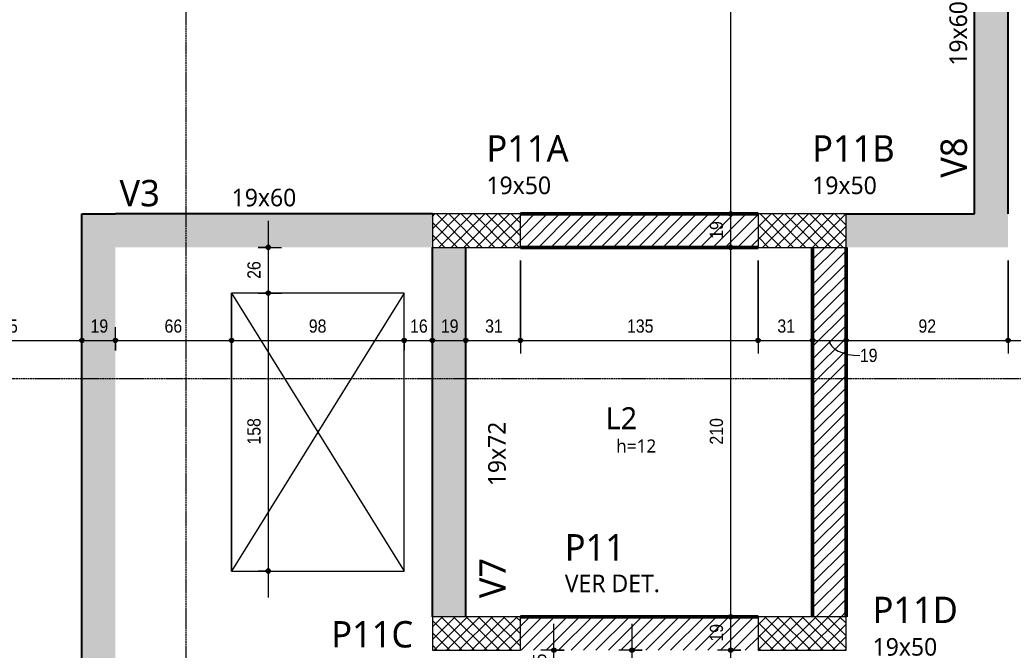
# Model space of a CAD drawing. Header units: centimetres. Extents: x -1095 to 23421, y -520 to 84300.
# Drawn here: x 4798 to 5362, y -234 to 124 of the extents above; entities that cross this region are included whole.
import ezdxf

# ---------------------------------------------------------------- set-up
doc = ezdxf.new("R2010")
doc.units = ezdxf.units.CM
doc.linetypes.add('Centro de 6 mm', pattern=[1.32, 0.6, -0.24, 0.24, -0.24])
for name, color, linetype, lineweight in [('A-ANNO-DIMS', 7, 'Continuous', 9), ('A-ANNO-DIMS-50', 7, 'Continuous', 9), ('A-DETL-GENF', 7, 'Continuous', 18), ('A-FLOR', 7, 'Continuous', 9), ('A-FLOR-IDEN', 7, 'Continuous', 9), ('G-ANNO-SYMB', 7, 'Continuous', 9), ('S-BEAM', 7, 'Continuous', 9), ('S-BEAM-IDEN', 7, 'Continuous', 9), ('S-COLS', 7, 'Continuous', 9), ('S-COLS-IDEN', 7, 'Continuous', 9)]:
    doc.layers.add(name, color=color, linetype=linetype, lineweight=lineweight)
doc.layers.add('A-DETL', color=7, linetype='Continuous', lineweight=18, true_color=0x00a600)
doc.styles.add('Fira Sans_1', font='', dxfattribs={"width": 0.9, "height": 7.5})
doc.styles.add('Gadugi', font='gadugi.ttf', dxfattribs={"height": 15})
doc.styles.add('Gadugi_1', font='gadugi.ttf', dxfattribs={"height": 10})
doc.styles.add('Gadugi_2', font='gadugi.ttf', dxfattribs={"height": 7.5})
doc.styles.add('Gadugi_3', font='gadugi.ttf', dxfattribs={"height": 12.5})
doc.styles.add('Gadugi_4', font='gadugi.ttf', dxfattribs={"height": 0.2})
doc.styles.get('Fira Sans_1').set_extended_font_data('Fira Sans')
doc.dimstyles.new('PED_R80_1_5mm_ACIMA_As_ESQ__R00', dxfattribs={"dimscale": 30.48, "dimtxt": 10.229846, "dimasz": 0.328084, "dimexe": 0.246063, "dimexo": 0.246063, "dimgap": 0.049213, "dimtad": 1, "dimdec": 1, "dimrnd": 0.5, "dimdsep": 46, "dimtxsty": 'Fira Sans_1', "dimblk1": 'DOTSMALL', "dimblk2": 'DOTSMALL', "dimsah": 1, "dimcen": 0.09, "dimdle": 0.492126, "dimazin": 0, "dimtfac": 1, "dimtdec": 4, "dimtix": 1, "dimtmove": 0, "dimatfit": 3, "dimfxl": 1, "dimtvp": 1, "dimtolj": 1, "dimtzin": 0, "dimarcsym": 2})
doc.dimstyles.new('PED_R80_1_5mm_ACIMA_As_ESQ__R00_1', dxfattribs={"dimscale": 30.48, "dimtxt": 10.229846, "dimasz": 0.328084, "dimexe": 0.246063, "dimexo": 0.246063, "dimgap": 0.049213, "dimtad": 1, "dimdec": 1, "dimrnd": 0.5, "dimdsep": 46, "dimtxsty": 'Fira Sans_1', "dimblk1": 'DOTSMALL', "dimblk2": 'DOTSMALL', "dimsah": 1, "dimcen": 0.09, "dimdle": 0.492126, "dimazin": 0, "dimtfac": 1, "dimtdec": 4, "dimtix": 1, "dimtmove": 1, "dimatfit": 3, "dimfxl": 1, "dimtvp": 1, "dimtolj": 1, "dimtzin": 0, "dimarcsym": 2})
doc.dimstyles.new('PED_R80_1_5mm_ACIMA_As_ESQ__R00_2', dxfattribs={"dimscale": 30.48, "dimtxt": 10.229846, "dimasz": 0.328084, "dimexe": 0.246063, "dimexo": 0.246063, "dimgap": 0.049213, "dimtad": 1, "dimdec": 1, "dimrnd": 0.5, "dimdsep": 46, "dimtxsty": 'Fira Sans_1', "dimblk1": 'DOTSMALL', "dimblk2": 'DOTSMALL', "dimsah": 1, "dimcen": 0.09, "dimdle": 0.492126, "dimazin": 0, "dimtfac": 1, "dimtdec": 4, "dimtix": 1, "dimtmove": 2, "dimatfit": 3, "dimfxl": 1, "dimtvp": 1, "dimtolj": 1, "dimtzin": 0, "dimarcsym": 2})
pattern_1 = [(45, (5543.248, 0), (-3.535534, 3.535534), []), (135, (5543.248, 0), (-3.535534, -3.535534), [])]

# ---------------------------------------------------------------- blocks, each defined once
blk = doc.blocks.new('PED_TAG_PILAR_R03 - PILAR VER DET_-2523782-PL500 - PRÉ-FORMA DA MESA')
at = {"layer": 'S-COLS-IDEN', "insert": (0.115, -0.625), "char_height": 0.2, "width": 1.37089, "attachment_point": 1, "style": 'Gadugi_4'}
blk.add_mtext('VER DET.', dxfattribs=at)
blk = doc.blocks.new('DIMBLOCK153-PL500 - PRÉ-FORMA DA MESA')
at = {"layer": 'A-ANNO-DIMS-50', "true_color": 0x000032}
h = blk.add_hatch(color=178, dxfattribs=at)
edge = h.paths.add_edge_path(flags=0)
edge.add_arc((4741.75, -58.13), 1.25, 0, 360)
h = blk.add_hatch(color=178, dxfattribs=at)
edge = h.paths.add_edge_path(flags=0)
edge.add_arc((4833.25, -58.13), 1.25, 0, 360)
at = {"layer": 'A-ANNO-DIMS-50', "color": 178, "true_color": 0x000032}
for p, q in [((4741.75, -63.86), (4741.75, -50.63)), ((4833.25, -63.86), (4833.25, -50.63)), ((4741.75, -58.13), (4833.25, -58.13)), ((4741.75, -58.13), (4741.75, -63.86)), ((4833.25, -58.13), (4833.25, -63.86))]:
    blk.add_line(p, q, dxfattribs=at)
for centre in [(4741.75, -58.13), (4833.25, -58.13)]:
    blk.add_circle(centre, 1.25, dxfattribs=at)
at = {"layer": 'A-ANNO-DIMS-50', "color": 0, "insert": (4779.24, -46.24), "char_height": 7.5, "width": 19.8302, "attachment_point": 1, "line_spacing_factor": 1.049215, "style": 'Fira Sans_1'}
blk.add_mtext('91.5', dxfattribs=at)
blk = doc.blocks.new('_DotSmall')
at = {"color": 0, "linetype": 'ByBlock', "const_width": 0.5}
blk.add_lwpolyline([(-0.0625, 0, 1), (0.0625, 0, 1)], format="xyb", close=True, dxfattribs=at)
blk = doc.blocks.new('DIMBLOCK154-PL500 - PRÉ-FORMA DA MESA')
at = {"layer": 'A-ANNO-DIMS-50', "true_color": 0x000032}
h = blk.add_hatch(color=178, dxfattribs=at)
edge = h.paths.add_edge_path(flags=0)
edge.add_arc((4833.25, -58.13), 1.25, 0, 360)
h = blk.add_hatch(color=178, dxfattribs=at)
edge = h.paths.add_edge_path(flags=0)
edge.add_arc((4852.25, -58.13), 1.25, 0, 360)
at = {"layer": 'A-ANNO-DIMS-50', "color": 178, "true_color": 0x000032}
for p, q in [((4833.25, -63.86), (4833.25, -50.63)), ((4852.25, -63.86), (4852.25, -50.63)), ((4833.25, -58.13), (4852.25, -58.13)), ((4833.25, -58.13), (4833.25, -63.86)), ((4852.25, -58.13), (4852.25, -63.86))]:
    blk.add_line(p, q, dxfattribs=at)
for centre in [(4833.25, -58.13), (4852.25, -58.13)]:
    blk.add_circle(centre, 1.25, dxfattribs=at)
at = {"layer": 'A-ANNO-DIMS-50', "color": 0, "insert": (4838.09, -46.24), "char_height": 7.5, "width": 11.1741, "attachment_point": 1, "line_spacing_factor": 1.049215, "style": 'Fira Sans_1'}
blk.add_mtext('19', dxfattribs=at)
blk = doc.blocks.new('DIMBLOCK155-PL500 - PRÉ-FORMA DA MESA')
at = {"layer": 'A-ANNO-DIMS-50', "true_color": 0x000032}
h = blk.add_hatch(color=178, dxfattribs=at)
edge = h.paths.add_edge_path(flags=0)
edge.add_arc((4852.25, -58.13), 1.25, 0, 360)
h = blk.add_hatch(color=178, dxfattribs=at)
edge = h.paths.add_edge_path(flags=0)
edge.add_arc((4918.25, -58.13), 1.25, 0, 360)
at = {"layer": 'A-ANNO-DIMS-50', "color": 178, "true_color": 0x000032}
for p, q in [((4852.25, -63.86), (4852.25, -50.63)), ((4918.25, -63.86), (4918.25, -50.63)), ((4852.25, -58.13), (4918.25, -58.13)), ((4852.25, -58.13), (4852.25, -63.86)), ((4918.25, -58.13), (4918.25, -63.86))]:
    blk.add_line(p, q, dxfattribs=at)
for centre in [(4852.25, -58.13), (4918.25, -58.13)]:
    blk.add_circle(centre, 1.25, dxfattribs=at)
at = {"layer": 'A-ANNO-DIMS-50', "color": 0, "insert": (4880.14, -46.24), "char_height": 7.5, "width": 12.2758, "attachment_point": 1, "line_spacing_factor": 1.049215, "style": 'Fira Sans_1'}
blk.add_mtext('66', dxfattribs=at)
blk = doc.blocks.new('DIMBLOCK156-PL500 - PRÉ-FORMA DA MESA')
at = {"layer": 'A-ANNO-DIMS-50', "true_color": 0x000032}
h = blk.add_hatch(color=178, dxfattribs=at)
edge = h.paths.add_edge_path(flags=0)
edge.add_arc((4918.25, -58.13), 1.25, 0, 360)
h = blk.add_hatch(color=178, dxfattribs=at)
edge = h.paths.add_edge_path(flags=0)
edge.add_arc((5016.25, -58.13), 1.25, 0, 360)
at = {"layer": 'A-ANNO-DIMS-50', "color": 178, "true_color": 0x000032}
for p, q in [((4918.25, -63.86), (4918.25, -50.63)), ((5016.25, -63.86), (5016.25, -50.63)), ((4918.25, -58.13), (5016.25, -58.13)), ((4918.25, -58.13), (4918.25, -63.86)), ((5016.25, -58.13), (5016.25, -63.86))]:
    blk.add_line(p, q, dxfattribs=at)
for centre in [(4918.25, -58.13), (5016.25, -58.13)]:
    blk.add_circle(centre, 1.25, dxfattribs=at)
at = {"layer": 'A-ANNO-DIMS-50', "color": 0, "insert": (4962.07, -46.24), "char_height": 7.5, "width": 12.4332, "attachment_point": 1, "line_spacing_factor": 1.049215, "style": 'Fira Sans_1'}
blk.add_mtext('98', dxfattribs=at)
blk = doc.blocks.new('DIMBLOCK157-PL500 - PRÉ-FORMA DA MESA')
at = {"layer": 'A-ANNO-DIMS-50', "true_color": 0x000032}
h = blk.add_hatch(color=178, dxfattribs=at)
edge = h.paths.add_edge_path(flags=0)
edge.add_arc((5016.25, -58.13), 1.25, 0, 360)
h = blk.add_hatch(color=178, dxfattribs=at)
edge = h.paths.add_edge_path(flags=0)
edge.add_arc((5032.25, -58.13), 1.25, 0, 360)
at = {"layer": 'A-ANNO-DIMS-50', "color": 178, "true_color": 0x000032}
for p, q in [((5016.25, -63.86), (5016.25, -50.63)), ((5032.25, -63.86), (5032.25, -50.63)), ((5016.25, -58.13), (5032.25, -58.13)), ((5016.25, -58.13), (5016.25, -63.86)), ((5032.25, -58.13), (5032.25, -63.86))]:
    blk.add_line(p, q, dxfattribs=at)
for centre in [(5016.25, -58.13), (5032.25, -58.13)]:
    blk.add_circle(centre, 1.25, dxfattribs=at)
at = {"layer": 'A-ANNO-DIMS-50', "color": 0, "insert": (5019.59, -46.24), "char_height": 7.5, "width": 11.1741, "attachment_point": 1, "line_spacing_factor": 1.049215, "style": 'Fira Sans_1'}
blk.add_mtext('16', dxfattribs=at)
blk = doc.blocks.new('DIMBLOCK158-PL500 - PRÉ-FORMA DA MESA')
at = {"layer": 'A-ANNO-DIMS-50', "true_color": 0x000032}
h = blk.add_hatch(color=178, dxfattribs=at)
edge = h.paths.add_edge_path(flags=0)
edge.add_arc((5032.25, -58.13), 1.25, 0, 360)
h = blk.add_hatch(color=178, dxfattribs=at)
edge = h.paths.add_edge_path(flags=0)
edge.add_arc((5051.25, -58.13), 1.25, 0, 360)
at = {"layer": 'A-ANNO-DIMS-50', "color": 178, "true_color": 0x000032}
for p, q in [((5032.25, -63.86), (5032.25, -50.63)), ((5051.25, -63.86), (5051.25, -50.63)), ((5032.25, -58.13), (5051.25, -58.13)), ((5032.25, -58.13), (5032.25, -63.86)), ((5051.25, -58.13), (5051.25, -63.86))]:
    blk.add_line(p, q, dxfattribs=at)
for centre in [(5032.25, -58.13), (5051.25, -58.13)]:
    blk.add_circle(centre, 1.25, dxfattribs=at)
at = {"layer": 'A-ANNO-DIMS-50', "color": 0, "insert": (5037.09, -46.24), "char_height": 7.5, "width": 11.1741, "attachment_point": 1, "line_spacing_factor": 1.049215, "style": 'Fira Sans_1'}
blk.add_mtext('19', dxfattribs=at)
blk = doc.blocks.new('DIMBLOCK159-PL500 - PRÉ-FORMA DA MESA')
at = {"layer": 'A-ANNO-DIMS-50', "true_color": 0x000032}
h = blk.add_hatch(color=178, dxfattribs=at)
edge = h.paths.add_edge_path(flags=0)
edge.add_arc((5051.25, -58.13), 1.25, 0, 360)
h = blk.add_hatch(color=178, dxfattribs=at)
edge = h.paths.add_edge_path(flags=0)
edge.add_arc((5082.25, -58.13), 1.25, 0, 360)
at = {"layer": 'A-ANNO-DIMS-50', "color": 178, "true_color": 0x000032}
for p, q in [((5082.25, -12.75), (5082.25, -65.63)), ((5082.25, -58.13), (5082.25, -12.75)), ((5051.25, -63.86), (5051.25, -50.63)), ((5051.25, -58.13), (5082.25, -58.13)), ((5051.25, -58.13), (5051.25, -63.86))]:
    blk.add_line(p, q, dxfattribs=at)
for centre in [(5051.25, -58.13), (5082.25, -58.13)]:
    blk.add_circle(centre, 1.25, dxfattribs=at)
at = {"layer": 'A-ANNO-DIMS-50', "color": 0, "insert": (5062.22, -46.24), "char_height": 7.5, "width": 10.8594, "attachment_point": 1, "line_spacing_factor": 1.049215, "style": 'Fira Sans_1'}
blk.add_mtext('31', dxfattribs=at)
blk = doc.blocks.new('DIMBLOCK160-PL500 - PRÉ-FORMA DA MESA')
at = {"layer": 'A-ANNO-DIMS-50', "true_color": 0x000032}
h = blk.add_hatch(color=178, dxfattribs=at)
edge = h.paths.add_edge_path(flags=0)
edge.add_arc((5082.25, -58.13), 1.25, 0, 360)
h = blk.add_hatch(color=178, dxfattribs=at)
edge = h.paths.add_edge_path(flags=0)
edge.add_arc((5217.25, -58.13), 1.25, 0, 360)
at = {"layer": 'A-ANNO-DIMS-50', "color": 178, "true_color": 0x000032}
for p, q in [((5082.25, -12.75), (5082.25, -65.63)), ((5082.25, -58.13), (5082.25, -12.75)), ((5217.25, -12.75), (5217.25, -65.63)), ((5217.25, -58.13), (5217.25, -12.75)), ((5082.25, -58.13), (5217.25, -58.13))]:
    blk.add_line(p, q, dxfattribs=at)
for centre in [(5082.25, -58.13), (5217.25, -58.13)]:
    blk.add_circle(centre, 1.25, dxfattribs=at)
at = {"layer": 'A-ANNO-DIMS-50', "color": 0, "insert": (5142.8, -46.24), "char_height": 7.5, "width": 16.6825, "attachment_point": 1, "line_spacing_factor": 1.049215, "style": 'Fira Sans_1'}
blk.add_mtext('135', dxfattribs=at)
blk = doc.blocks.new('DIMBLOCK161-PL500 - PRÉ-FORMA DA MESA')
at = {"layer": 'A-ANNO-DIMS-50', "true_color": 0x000032}
h = blk.add_hatch(color=178, dxfattribs=at)
edge = h.paths.add_edge_path(flags=0)
edge.add_arc((5217.25, -58.13), 1.25, 0, 360)
h = blk.add_hatch(color=178, dxfattribs=at)
edge = h.paths.add_edge_path(flags=0)
edge.add_arc((5248.25, -58.13), 1.25, 0, 360)
at = {"layer": 'A-ANNO-DIMS-50', "color": 178, "true_color": 0x000032}
for p, q in [((5217.25, -12.75), (5217.25, -65.63)), ((5217.25, -58.13), (5217.25, -12.75)), ((5248.25, -63.86), (5248.25, -50.63)), ((5217.25, -58.13), (5248.25, -58.13)), ((5248.25, -58.13), (5248.25, -63.86))]:
    blk.add_line(p, q, dxfattribs=at)
for centre in [(5217.25, -58.13), (5248.25, -58.13)]:
    blk.add_circle(centre, 1.25, dxfattribs=at)
at = {"layer": 'A-ANNO-DIMS-50', "color": 0, "insert": (5228.22, -46.24), "char_height": 7.5, "width": 10.8594, "attachment_point": 1, "line_spacing_factor": 1.049215, "style": 'Fira Sans_1'}
blk.add_mtext('31', dxfattribs=at)
blk = doc.blocks.new('DIMBLOCK162-PL500 - PRÉ-FORMA DA MESA')
at = {"layer": 'A-ANNO-DIMS-50', "true_color": 0x000032}
h = blk.add_hatch(color=178, dxfattribs=at)
edge = h.paths.add_edge_path(flags=0)
edge.add_arc((5248.25, -58.13), 1.25, 0, 360)
h = blk.add_hatch(color=178, dxfattribs=at)
edge = h.paths.add_edge_path(flags=0)
edge.add_arc((5267.25, -58.13), 1.25, 0, 360)
at = {"layer": 'A-ANNO-DIMS-50', "color": 178, "true_color": 0x000032}
for p, q in [((5248.25, -63.86), (5248.25, -50.63)), ((5267.25, -63.86), (5267.25, -50.63)), ((5248.25, -58.13), (5267.25, -58.13)), ((5248.25, -58.13), (5248.25, -63.86)), ((5267.25, -58.13), (5267.25, -63.86))]:
    blk.add_line(p, q, dxfattribs=at)
for centre in [(5248.25, -58.13), (5267.25, -58.13)]:
    blk.add_circle(centre, 1.25, dxfattribs=at)
blk.add_ellipse((5275.06, -58.13), major_axis=(17.31, 0), ratio=0.497993, start_param=3.141593, end_param=4.712389, dxfattribs=at)
at = {"layer": 'A-ANNO-DIMS-50', "color": 0, "insert": (5275.06, -62.92), "char_height": 7.5, "width": 11.1741, "attachment_point": 1, "line_spacing_factor": 1.049215, "style": 'Fira Sans_1'}
blk.add_mtext('19', dxfattribs=at)
blk = doc.blocks.new('DIMBLOCK163-PL500 - PRÉ-FORMA DA MESA')
at = {"layer": 'A-ANNO-DIMS-50', "true_color": 0x000032}
h = blk.add_hatch(color=178, dxfattribs=at)
edge = h.paths.add_edge_path(flags=0)
edge.add_arc((5267.25, -58.13), 1.25, 0, 360)
h = blk.add_hatch(color=178, dxfattribs=at)
edge = h.paths.add_edge_path(flags=0)
edge.add_arc((5359.25, -58.13), 1.25, 0, 360)
at = {"layer": 'A-ANNO-DIMS-50', "color": 178, "true_color": 0x000032}
for p, q in [((5359.25, -12.75), (5359.25, -65.63)), ((5359.25, -58.13), (5359.25, -12.75)), ((5267.25, -63.86), (5267.25, -50.63)), ((5267.25, -58.13), (5359.25, -58.13)), ((5267.25, -58.13), (5267.25, -63.86))]:
    blk.add_line(p, q, dxfattribs=at)
for centre in [(5267.25, -58.13), (5359.25, -58.13)]:
    blk.add_circle(centre, 1.25, dxfattribs=at)
at = {"layer": 'A-ANNO-DIMS-50', "color": 0, "insert": (5308.33, -46.24), "char_height": 7.5, "width": 11.8037, "attachment_point": 1, "line_spacing_factor": 1.049215, "style": 'Fira Sans_1'}
blk.add_mtext('92', dxfattribs=at)
blk = doc.blocks.new('DIMBLOCK164-PL500 - PRÉ-FORMA DA MESA')
at = {"layer": 'A-ANNO-DIMS-50', "true_color": 0x000032}
h = blk.add_hatch(color=178, dxfattribs=at)
edge = h.paths.add_edge_path(flags=0)
edge.add_arc((5359.25, -58.13), 1.25, 0, 360)
h = blk.add_hatch(color=178, dxfattribs=at)
edge = h.paths.add_edge_path(flags=0)
edge.add_arc((5419.25, -58.13), 1.25, 0, 360)
at = {"layer": 'A-ANNO-DIMS-50', "color": 178, "true_color": 0x000032}
for p, q in [((5359.25, -12.75), (5359.25, -65.63)), ((5359.25, -58.13), (5359.25, -12.75)), ((5419.25, -63.86), (5419.25, -50.63)), ((5359.25, -58.13), (5419.25, -58.13)), ((5419.25, -58.13), (5419.25, -63.86))]:
    blk.add_line(p, q, dxfattribs=at)
for centre in [(5359.25, -58.13), (5419.25, -58.13)]:
    blk.add_circle(centre, 1.25, dxfattribs=at)
at = {"layer": 'A-ANNO-DIMS-50', "color": 0, "insert": (5384, -46.24), "char_height": 7.5, "width": 12.5906, "attachment_point": 1, "line_spacing_factor": 1.049215, "style": 'Fira Sans_1'}
blk.add_mtext('60', dxfattribs=at)
blk = doc.blocks.new('DIMBLOCK189-PL500 - PRÉ-FORMA DA MESA')
at = {"layer": 'A-ANNO-DIMS-50', "true_color": 0x000032}
h = blk.add_hatch(color=178, dxfattribs=at)
edge = h.paths.add_edge_path(flags=0)
edge.add_arc((5201.72, -234.25), 1.25, 0, 360)
h = blk.add_hatch(color=178, dxfattribs=at)
edge = h.paths.add_edge_path(flags=0)
edge.add_arc((5201.72, -254.25), 1.25, 0, 360)
at = {"layer": 'A-ANNO-DIMS-50', "color": 178, "true_color": 0x000032}
for p, q in [((5207.46, -234.25), (5194.22, -234.25)), ((5201.72, -254.25), (5201.72, -234.25)), ((5201.72, -234.25), (5207.46, -234.25)), ((5207.46, -254.25), (5194.22, -254.25)), ((5201.72, -254.25), (5207.46, -254.25))]:
    blk.add_line(p, q, dxfattribs=at)
for centre in [(5201.72, -234.25), (5201.72, -254.25)]:
    blk.add_circle(centre, 1.25, dxfattribs=at)
at = {"layer": 'A-ANNO-DIMS-50', "color": 0, "insert": (5205.32, -249.3), "char_height": 7.5, "width": 12.1184, "attachment_point": 1, "rotation": 90, "line_spacing_factor": 1.049215, "style": 'Fira Sans_1'}
blk.add_mtext('20', dxfattribs=at)
blk = doc.blocks.new('DIMBLOCK190-PL500 - PRÉ-FORMA DA MESA')
at = {"layer": 'A-ANNO-DIMS-50', "true_color": 0x000032}
h = blk.add_hatch(color=178, dxfattribs=at)
edge = h.paths.add_edge_path(flags=0)
edge.add_arc((5201.72, -215.25), 1.25, 0, 360)
h = blk.add_hatch(color=178, dxfattribs=at)
edge = h.paths.add_edge_path(flags=0)
edge.add_arc((5201.72, -234.25), 1.25, 0, 360)
at = {"layer": 'A-ANNO-DIMS-50', "color": 178, "true_color": 0x000032}
for p, q in [((5207.46, -215.25), (5194.22, -215.25)), ((5201.72, -234.25), (5201.72, -215.25)), ((5201.72, -215.25), (5207.46, -215.25)), ((5207.46, -234.25), (5194.22, -234.25)), ((5201.72, -234.25), (5207.46, -234.25))]:
    blk.add_line(p, q, dxfattribs=at)
for centre in [(5201.72, -215.25), (5201.72, -234.25)]:
    blk.add_circle(centre, 1.25, dxfattribs=at)
at = {"layer": 'A-ANNO-DIMS-50', "color": 0, "insert": (5189.84, -229.41), "char_height": 7.5, "width": 11.1741, "attachment_point": 1, "rotation": 90, "line_spacing_factor": 1.049215, "style": 'Fira Sans_1'}
blk.add_mtext('19', dxfattribs=at)
blk = doc.blocks.new('DIMBLOCK191-PL500 - PRÉ-FORMA DA MESA')
at = {"layer": 'A-ANNO-DIMS-50', "true_color": 0x000032}
h = blk.add_hatch(color=178, dxfattribs=at)
edge = h.paths.add_edge_path(flags=0)
edge.add_arc((5201.72, -5.25), 1.25, 0, 360)
h = blk.add_hatch(color=178, dxfattribs=at)
edge = h.paths.add_edge_path(flags=0)
edge.add_arc((5201.72, -215.25), 1.25, 0, 360)
at = {"layer": 'A-ANNO-DIMS-50', "color": 178, "true_color": 0x000032}
for p, q in [((5207.46, -5.25), (5194.22, -5.25)), ((5201.72, -215.25), (5201.72, -5.25)), ((5201.72, -5.25), (5207.46, -5.25)), ((5207.46, -215.25), (5194.22, -215.25)), ((5201.72, -215.25), (5207.46, -215.25))]:
    blk.add_line(p, q, dxfattribs=at)
for centre in [(5201.72, -5.25), (5201.72, -215.25)]:
    blk.add_circle(centre, 1.25, dxfattribs=at)
at = {"layer": 'A-ANNO-DIMS-50', "color": 0, "insert": (5189.84, -117.4), "char_height": 7.5, "width": 17.1547, "attachment_point": 1, "rotation": 90, "line_spacing_factor": 1.049215, "style": 'Fira Sans_1'}
blk.add_mtext('210', dxfattribs=at)
blk = doc.blocks.new('DIMBLOCK192-PL500 - PRÉ-FORMA DA MESA')
at = {"layer": 'A-ANNO-DIMS-50', "true_color": 0x000032}
h = blk.add_hatch(color=178, dxfattribs=at)
edge = h.paths.add_edge_path(flags=0)
edge.add_arc((5201.72, 13.75), 1.25, 0, 360)
h = blk.add_hatch(color=178, dxfattribs=at)
edge = h.paths.add_edge_path(flags=0)
edge.add_arc((5201.72, -5.25), 1.25, 0, 360)
at = {"layer": 'A-ANNO-DIMS-50', "color": 178, "true_color": 0x000032}
for p, q in [((5207.46, 13.75), (5194.22, 13.75)), ((5201.72, -5.25), (5201.72, 13.75)), ((5201.72, 13.75), (5207.46, 13.75)), ((5207.46, -5.25), (5194.22, -5.25)), ((5201.72, -5.25), (5207.46, -5.25))]:
    blk.add_line(p, q, dxfattribs=at)
for centre in [(5201.72, 13.75), (5201.72, -5.25)]:
    blk.add_circle(centre, 1.25, dxfattribs=at)
at = {"layer": 'A-ANNO-DIMS-50', "color": 0, "insert": (5189.84, -0.41), "char_height": 7.5, "width": 11.1741, "attachment_point": 1, "rotation": 90, "line_spacing_factor": 1.049215, "style": 'Fira Sans_1'}
blk.add_mtext('19', dxfattribs=at)
blk = doc.blocks.new('DIMBLOCK193-PL500 - PRÉ-FORMA DA MESA')
at = {"layer": 'A-ANNO-DIMS-50', "true_color": 0x000032}
h = blk.add_hatch(color=178, dxfattribs=at)
edge = h.paths.add_edge_path(flags=0)
edge.add_arc((5201.72, 326.75), 1.25, 0, 360)
h = blk.add_hatch(color=178, dxfattribs=at)
edge = h.paths.add_edge_path(flags=0)
edge.add_arc((5201.72, 13.75), 1.25, 0, 360)
at = {"layer": 'A-ANNO-DIMS-50', "color": 178, "true_color": 0x000032}
for p, q in [((5240.75, 326.75), (5194.22, 326.75)), ((5201.72, 13.75), (5201.72, 326.75)), ((5201.72, 326.75), (5240.75, 326.75)), ((5207.46, 13.75), (5194.22, 13.75)), ((5201.72, 13.75), (5207.46, 13.75))]:
    blk.add_line(p, q, dxfattribs=at)
for centre in [(5201.72, 326.75), (5201.72, 13.75)]:
    blk.add_circle(centre, 1.25, dxfattribs=at)
at = {"layer": 'A-ANNO-DIMS-50', "color": 0, "insert": (5189.84, 163.3), "char_height": 7.5, "width": 16.6825, "attachment_point": 1, "rotation": 90, "line_spacing_factor": 1.049215, "style": 'Fira Sans_1'}
blk.add_mtext('313', dxfattribs=at)
blk = doc.blocks.new('DIMBLOCK214-PL500 - PRÉ-FORMA DA MESA')
at = {"layer": 'A-ANNO-DIMS-50', "true_color": 0x000032}
h = blk.add_hatch(color=178, dxfattribs=at)
edge = h.paths.add_edge_path(flags=0)
edge.add_arc((5101.3, -234.25), 1.25, 0, 360)
h = blk.add_hatch(color=178, dxfattribs=at)
edge = h.paths.add_edge_path(flags=0)
edge.add_arc((5101.3, -249.25), 1.25, 0, 360)
at = {"layer": 'A-ANNO-DIMS-50', "color": 178, "true_color": 0x000032}
for p, q in [((5101.3, -264.25), (5101.3, -219.25)), ((5107.03, -234.25), (5093.8, -234.25)), ((5101.3, -234.25), (5107.03, -234.25)), ((5088.75, -249.25), (5108.8, -249.25)), ((5101.3, -249.25), (5088.75, -249.25))]:
    blk.add_line(p, q, dxfattribs=at)
for centre in [(5101.3, -234.25), (5101.3, -249.25)]:
    blk.add_circle(centre, 1.25, dxfattribs=at)
at = {"layer": 'A-ANNO-DIMS-50', "color": 0, "insert": (5089.41, -246.27), "char_height": 7.5, "width": 10.8594, "attachment_point": 1, "rotation": 90, "line_spacing_factor": 1.049215, "style": 'Fira Sans_1'}
blk.add_mtext('15', dxfattribs=at)
blk = doc.blocks.new('DIMBLOCK215-PL500 - PRÉ-FORMA DA MESA')
at = {"layer": 'A-ANNO-DIMS-50', "true_color": 0x000032}
h = blk.add_hatch(color=178, dxfattribs=at)
edge = h.paths.add_edge_path(flags=0)
edge.add_arc((5145.66, -234.25), 1.25, 0, 360)
h = blk.add_hatch(color=178, dxfattribs=at)
edge = h.paths.add_edge_path(flags=0)
edge.add_arc((5145.66, -254.25), 1.25, 0, 360)
at = {"layer": 'A-ANNO-DIMS-50', "color": 178, "true_color": 0x000032}
for p, q in [((5145.66, -269.25), (5145.66, -219.25)), ((5151.39, -234.25), (5138.16, -234.25)), ((5145.66, -234.25), (5151.39, -234.25)), ((5150.05, -254.25), (5138.16, -254.25)), ((5145.66, -254.25), (5150.05, -254.25))]:
    blk.add_line(p, q, dxfattribs=at)
for centre in [(5145.66, -234.25), (5145.66, -254.25)]:
    blk.add_circle(centre, 1.25, dxfattribs=at)
at = {"layer": 'A-ANNO-DIMS-50', "color": 0, "insert": (5133.78, -249.3), "char_height": 7.5, "width": 12.1184, "attachment_point": 1, "rotation": 90, "line_spacing_factor": 1.049215, "style": 'Fira Sans_1'}
blk.add_mtext('20', dxfattribs=at)
blk = doc.blocks.new('DIMBLOCK216-PL500 - PRÉ-FORMA DA MESA')
at = {"layer": 'A-ANNO-DIMS-50', "true_color": 0x000032}
h = blk.add_hatch(color=178, dxfattribs=at)
edge = h.paths.add_edge_path(flags=0)
edge.add_arc((4939.07, -5.25), 1.25, 0, 360)
h = blk.add_hatch(color=178, dxfattribs=at)
edge = h.paths.add_edge_path(flags=0)
edge.add_arc((4939.07, -31.25), 1.25, 0, 360)
at = {"layer": 'A-ANNO-DIMS-50', "color": 178, "true_color": 0x000032}
for p, q in [((4939.07, 9.75), (4939.07, -31.25)), ((4933.33, -5.25), (4946.57, -5.25)), ((4939.07, -5.25), (4933.33, -5.25)), ((4933.33, -31.25), (4946.57, -31.25)), ((4939.07, -31.25), (4933.33, -31.25))]:
    blk.add_line(p, q, dxfattribs=at)
for centre in [(4939.07, -5.25), (4939.07, -31.25)]:
    blk.add_circle(centre, 1.25, dxfattribs=at)
at = {"layer": 'A-ANNO-DIMS-50', "color": 0, "insert": (4927.18, -23.17), "char_height": 7.5, "width": 11.8037, "attachment_point": 1, "rotation": 90, "line_spacing_factor": 1.049215, "style": 'Fira Sans_1'}
blk.add_mtext('26', dxfattribs=at)
blk = doc.blocks.new('DIMBLOCK217-PL500 - PRÉ-FORMA DA MESA')
at = {"layer": 'A-ANNO-DIMS-50', "true_color": 0x000032}
h = blk.add_hatch(color=178, dxfattribs=at)
edge = h.paths.add_edge_path(flags=0)
edge.add_arc((4939.07, -31.25), 1.25, 0, 360)
h = blk.add_hatch(color=178, dxfattribs=at)
edge = h.paths.add_edge_path(flags=0)
edge.add_arc((4939.07, -189.25), 1.25, 0, 360)
at = {"layer": 'A-ANNO-DIMS-50', "color": 178, "true_color": 0x000032}
for p, q in [((4933.33, -31.25), (4946.57, -31.25)), ((4939.07, -31.25), (4933.33, -31.25)), ((4939.07, -31.25), (4939.07, -204.25)), ((4933.33, -189.25), (4946.57, -189.25)), ((4939.07, -189.25), (4933.33, -189.25))]:
    blk.add_line(p, q, dxfattribs=at)
for centre in [(4939.07, -31.25), (4939.07, -189.25)]:
    blk.add_circle(centre, 1.25, dxfattribs=at)
at = {"layer": 'A-ANNO-DIMS-50', "color": 0, "insert": (4927.18, -117.4), "char_height": 7.5, "width": 17.1547, "attachment_point": 1, "rotation": 90, "line_spacing_factor": 1.049215, "style": 'Fira Sans_1'}
blk.add_mtext('158', dxfattribs=at)

msp = doc.modelspace()

# ---------------------------------------------------------------- hatches: boundary and pattern name
at = {"layer": 'A-DETL-GENF', "true_color": 0x0000ff}
h = msp.add_hatch(dxfattribs=at)
h.set_pattern_fill('FP_3', color=5, style=0, pattern_type=2)
h.set_pattern_definition(pattern_1)
h.paths.add_polyline_path([(5082.25, -5.25), (5082.25, 13.75), (5032.25, 13.75), (5032.25, -5.25)], flags=0)
h = msp.add_hatch(dxfattribs=at)
h.set_pattern_fill('FP_3', color=5, style=0, pattern_type=2)
h.set_pattern_definition(pattern_1)
h.paths.add_polyline_path([(5267.25, -5.25), (5267.25, 13.75), (5217.25, 13.75), (5217.25, -5.25)], flags=0)
h = msp.add_hatch(dxfattribs=at)
h.set_pattern_fill('FP_3', color=5, style=0, pattern_type=2)
h.set_pattern_definition(pattern_1)
h.paths.add_polyline_path([(5082.25, -234.25), (5082.25, -215.25), (5032.25, -215.25), (5032.25, -234.25)], flags=0)
h = msp.add_hatch(dxfattribs=at)
h.set_pattern_fill('FP_3', color=5, style=0, pattern_type=2)
h.set_pattern_definition(pattern_1)
h.paths.add_polyline_path([(5267.25, -234.25), (5267.25, -215.25), (5217.25, -215.25), (5217.25, -234.25)], flags=0)
at = {"layer": 'S-BEAM', "true_color": 0xe6b8b7}
for points in [[(5359.25, 13.75), (5359.25, 326.75), (5340.25, 326.75), (5340.25, 13.75)], [(4833.25, -370.75), (4852.25, -370.75), (4852.25, 13.75), (4833.25, 13.75), (4833.25, -206.88)], [(4852.25, -5.25), (5032.25, -5.25), (5032.25, 13.75), (4852.25, 13.75)], [(5359.25, -5.25), (5359.25, 13.75), (5267.25, 13.75), (5267.25, -5.25)], [(5032.25, -215.25), (5051.25, -215.25), (5051.25, -5.25), (5032.25, -5.25), (5032.25, -206.88)]]:
    msp.add_hatch(color=9, dxfattribs=at).paths.add_polyline_path(points, flags=0)
at = {"layer": 'S-COLS', "lineweight": 18, "true_color": 0x808080}
h = msp.add_hatch(dxfattribs=at)
h.set_pattern_fill('FP_1', color=8, style=0, pattern_type=2)
h.set_pattern_definition([(45, (5543.248, 0), (-3.535534, 3.535534), [])])
h.paths.add_polyline_path([(5082.25, -234.25), (5217.25, -234.25), (5217.25, -215.25), (5082.25, -215.25), (5082.25, -229.85)], flags=0)
h.paths.add_polyline_path([(5265.67, -215.25), (5267.25, -215.25), (5267.25, -5.25), (5248.25, -5.25), (5248.25, -215.25)], flags=0)
h.paths.add_polyline_path([(5217.25, -5.25), (5217.25, 13.75), (5082.25, 13.75), (5082.25, -5.25)], flags=0)

# ---------------------------------------------------------------- linework, layer by layer
at = {"layer": 'A-DETL', "color": 7}
for p, q in [((5082.25, 13.75), (5032.25, 13.75)), ((5032.25, 13.75), (5032.25, -5.25)), ((5082.25, -5.25), (5082.25, 13.75)), ((5267.25, 13.75), (5217.25, 13.75)), ((5217.25, 13.75), (5217.25, -5.25)), ((5267.25, -5.25), (5267.25, 13.75)), ((5032.25, -5.25), (5082.25, -5.25)), ((5217.25, -5.25), (5267.25, -5.25)), ((5016.25, -31.25), (4918.25, -189.25)), ((4918.25, -189.25), (4918.25, -31.25)), ((4918.25, -31.25), (5016.25, -189.25)), ((5082.25, -215.25), (5032.25, -215.25)), ((5032.25, -215.25), (5032.25, -234.25)), ((5082.25, -234.25), (5082.25, -215.25)), ((5267.25, -215.25), (5217.25, -215.25)), ((5217.25, -215.25), (5217.25, -234.25)), ((5267.25, -234.25), (5267.25, -215.25)), ((5032.25, -234.25), (5082.25, -234.25)), ((5217.25, -234.25), (5267.25, -234.25))]:
    msp.add_line(p, q, dxfattribs=at)
at = {"layer": 'A-FLOR', "lineweight": 18}
for p, q in [((5359.25, 13.75), (5359.25, 326.75)), ((5016.25, -31.25), (4918.25, -31.25)), ((4918.25, -31.25), (4918.25, -189.25)), ((5016.25, -189.25), (5016.25, -31.25)), ((4918.25, -189.25), (5016.25, -189.25))]:
    msp.add_line(p, q, dxfattribs=at)
at = {"layer": 'G-ANNO-SYMB', "linetype": 'Centro de 6 mm'}
for p, q in [((4892.52, -443.5), (4892.52, 475.68)), ((4338.27, -79.8), (6742.19, -79.8))]:
    msp.add_line(p, q, dxfattribs=at)
at = {"layer": 'S-BEAM', "lineweight": 25}
for p, q in [((5340.25, 13.75), (5340.25, 326.75)), ((5359.25, 13.75), (5359.25, 326.75)), ((4833.25, 13.75), (4852.25, 13.75)), ((4833.25, -370.75), (4833.25, 13.75)), ((5032.25, 13.75), (4852.25, 13.75)), ((5267.25, 13.75), (5340.25, 13.75)), ((5032.25, -215.25), (5032.25, -5.25)), ((5051.25, -215.25), (5051.25, -5.25))]:
    msp.add_line(p, q, dxfattribs=at)
at = {"layer": 'S-COLS', "lineweight": 50}
for p, q in [((5082.25, 13.75), (5217.25, 13.75)), ((5217.25, -5.25), (5082.25, -5.25)), ((5248.25, -215.25), (5248.25, -5.25)), ((5267.25, -215.25), (5267.25, -5.25)), ((5082.25, -215.25), (5217.25, -215.25))]:
    msp.add_line(p, q, dxfattribs=at)

# ---------------------------------------------------------------- block references
at = {"layer": 'S-COLS-IDEN', "xscale": 49.99999999999998, "yscale": 49.99999999999998, "zscale": 49.99999999999998}
msp.add_blockref('PED_TAG_PILAR_R03 - PILAR VER DET_-2523782-PL500 - PRÉ-FORMA DA MESA', (5101.72, -160.04), dxfattribs=at)

# ---------------------------------------------------------------- texts
at = {"layer": 'A-FLOR-IDEN', "attachment_point": 1}
for s, insert, char_height, width, style in [('L2', (5130.72, -96.16), 12.5, 21.6456, 'Gadugi_3'), ('h=12', (5136.62, -114.45), 7.5, 29.6624, 'Gadugi_2')]:
    msp.add_mtext(s, dxfattribs=dict(at, insert=insert, char_height=char_height, width=width, style=style))
at = {"layer": 'S-BEAM-IDEN', "attachment_point": 1, "rotation": 90}
for s, insert, char_height, width, style in [('19x60', (5325.93, 98.02), 10, 44.8945, 'Gadugi_1'), ('V8', (5320.9, 34.31), 15, 30.0633, 'Gadugi'), ('19x72', (5063.92, -141.03), 10, 44.8945, 'Gadugi_1'), ('V7', (5058.89, -204.73), 15, 30.0633, 'Gadugi')]:
    msp.add_mtext(s, dxfattribs=dict(at, insert=insert, char_height=char_height, width=width, style=style))
at = {"layer": 'S-BEAM-IDEN', "attachment_point": 1}
for s, insert, char_height, width, style in [('V3', (4854.57, 33.1), 15, 30.0633, 'Gadugi'), ('19x60', (4918.27, 28.07), 10, 44.8945, 'Gadugi_1')]:
    msp.add_mtext(s, dxfattribs=dict(at, insert=insert, char_height=char_height, width=width, style=style))
at = {"layer": 'S-COLS-IDEN', "attachment_point": 1}
for s, insert, char_height, width, style in [('P11A', (5062.99, 58.51), 15, 58.924, 'Gadugi'), ('P11B', (5247.99, 58.51), 15, 57.3207, 'Gadugi'), ('19x50', (5062.99, 35.02), 10, 44.8945, 'Gadugi_1'), ('19x50', (5247.99, 35.02), 10, 44.8945, 'Gadugi_1'), ('P11', (5107.46, -168.28), 15, 42.4894, 'Gadugi'), ('P11D', (5282.3, -203.88), 15, 60.5274, 'Gadugi'), ('P11C', (4974.84, -217.73), 15, 58.5232, 'Gadugi'), ('19x50', (5282.3, -227.37), 10, 44.8945, 'Gadugi_1')]:
    msp.add_mtext(s, dxfattribs=dict(at, insert=insert, char_height=char_height, width=width, style=style))

# ---------------------------------------------------------------- dimensions: what is measured, and where the dimension line sits
at = {"layer": 'A-ANNO-DIMS', "color": 178, "true_color": 0x000032}
for base, p1, p2, override, picture, middle in [((5201.72, 326.75), (5199.96, 13.75), (5248.25, 326.75), {"dimpost": '<>', "dimfxl": 316.703326}, 'DIMBLOCK193-PL500 - PRÉ-FORMA DA MESA', (5196.41, 170.25)), ((5201.72, 13.75), (5199.96, -5.25), (5199.96, 13.75), {"dimpost": '<>', "dimfxl": 19}, 'DIMBLOCK192-PL500 - PRÉ-FORMA DA MESA', (5196.36, 4.25)), ((4939.07, -31.25), (4940.83, -5.25), (4940.83, -31.25), {"dimpost": '<>', "dimfxl": 26}, 'DIMBLOCK216-PL500 - PRÉ-FORMA DA MESA', (4933.75, -18.25)), ((5201.72, -5.25), (5199.96, -215.25), (5199.96, -5.25), {"dimpost": '<>', "dimfxl": 210}, 'DIMBLOCK191-PL500 - PRÉ-FORMA DA MESA', (5196.41, -110.25)), ((4939.07, -189.25), (4940.83, -31.25), (4940.83, -189.25), {"dimpost": '<>', "dimfxl": 158}, 'DIMBLOCK217-PL500 - PRÉ-FORMA DA MESA', (4933.75, -110.25)), ((5201.72, -215.25), (5199.96, -234.25), (5199.96, -215.25), {"dimpost": '<>', "dimfxl": 19}, 'DIMBLOCK190-PL500 - PRÉ-FORMA DA MESA', (5196.36, -224.75)), ((5101.3, -234.25), (5081.25, -249.25), (5099.53, -234.25), {"dimpost": '<>', "dimfxl": 23.646238}, 'DIMBLOCK214-PL500 - PRÉ-FORMA DA MESA', (5095.98, -241.75)), ((5145.66, -234.25), (5157.55, -254.25), (5143.89, -234.25), {"dimpost": '<>', "dimfxl": 24.218624}, 'DIMBLOCK215-PL500 - PRÉ-FORMA DA MESA', (5140.35, -244.25))]:
    dim = msp.add_linear_dim(base=base, p1=p1, p2=p2, angle=90, dimstyle='PED_R80_1_5mm_ACIMA_As_ESQ__R00', override=override, dxfattribs=at)
    dim.commit()
    dim.dimension.update_dxf_attribs({"geometry": picture, "text_midpoint": middle})
for base, p1, p2, override, picture, middle in [((5082.25, -58.13), (5051.25, -56.36), (5082.25, -5.25), {"dimpost": '<>', "dimfxl": 59.775579}, 'DIMBLOCK159-PL500 - PRÉ-FORMA DA MESA', (5066.75, -52.81)), ((5217.25, -58.13), (5082.25, -5.25), (5217.25, -5.25), {"dimpost": '<>', "dimfxl": 135}, 'DIMBLOCK160-PL500 - PRÉ-FORMA DA MESA', (5149.75, -52.81)), ((5248.25, -58.13), (5217.25, -5.25), (5248.25, -56.36), {"dimpost": '<>', "dimfxl": 59.775579}, 'DIMBLOCK161-PL500 - PRÉ-FORMA DA MESA', (5232.75, -52.81)), ((5359.25, -58.13), (5267.25, -56.36), (5359.25, -5.25), {"dimpost": '<>', "dimfxl": 105.243488}, 'DIMBLOCK163-PL500 - PRÉ-FORMA DA MESA', (5313.25, -52.76)), ((5419.25, -58.13), (5359.25, -5.25), (5419.25, -56.36), {"dimpost": '<>', "dimfxl": 78.816705}, 'DIMBLOCK164-PL500 - PRÉ-FORMA DA MESA', (5389.25, -52.81)), ((4833.25, -58.13), (4741.75, -56.36), (4833.25, -56.36), {"dimpost": '<>', "dimfxl": 91.502842}, 'DIMBLOCK153-PL500 - PRÉ-FORMA DA MESA', (4787.5, -52.76)), ((4852.25, -58.13), (4833.25, -56.36), (4852.25, -56.36), {"dimpost": '<>', "dimfxl": 19}, 'DIMBLOCK154-PL500 - PRÉ-FORMA DA MESA', (4842.75, -52.76)), ((4918.25, -58.13), (4852.25, -56.36), (4918.25, -56.36), {"dimpost": '<>', "dimfxl": 66}, 'DIMBLOCK155-PL500 - PRÉ-FORMA DA MESA', (4885.25, -52.81)), ((5016.25, -58.13), (4918.25, -56.36), (5016.25, -56.36), {"dimpost": '<>', "dimfxl": 98}, 'DIMBLOCK156-PL500 - PRÉ-FORMA DA MESA', (4967.25, -52.76)), ((5032.25, -58.13), (5016.25, -56.36), (5032.25, -56.36), {"dimpost": '<>', "dimfxl": 15.997144}, 'DIMBLOCK157-PL500 - PRÉ-FORMA DA MESA', (5024.25, -52.81)), ((5051.25, -58.13), (5032.25, -56.36), (5051.25, -56.36), {"dimpost": '<>', "dimfxl": 19}, 'DIMBLOCK158-PL500 - PRÉ-FORMA DA MESA', (5041.75, -52.76))]:
    dim = msp.add_linear_dim(base=base, p1=p1, p2=p2, dimstyle='PED_R80_1_5mm_ACIMA_As_ESQ__R00', override=override, dxfattribs=at)
    dim.commit()
    dim.dimension.update_dxf_attribs({"geometry": picture, "text_midpoint": middle})
dim = msp.add_linear_dim(base=(5267.25, -58.13), p1=(5248.25, -56.36), p2=(5267.25, -56.36), dimstyle='PED_R80_1_5mm_ACIMA_As_ESQ__R00_1', override={"dimpost": '<>', "dimfxl": 19}, dxfattribs=at)
dim.commit()
dim.dimension.update_dxf_attribs({"geometry": 'DIMBLOCK162-PL500 - PRÉ-FORMA DA MESA', "text_midpoint": (5280.65, -67.92), "dimtype": 160})
dim = msp.add_linear_dim(base=(5201.72, -234.25), p1=(5199.96, -254.25), p2=(5199.96, -234.25), angle=90, dimstyle='PED_R80_1_5mm_ACIMA_As_ESQ__R00_2', override={"dimpost": '<>', "dimfxl": 20}, dxfattribs=at)
dim.commit()
dim.dimension.update_dxf_attribs({"geometry": 'DIMBLOCK189-PL500 - PRÉ-FORMA DA MESA', "text_midpoint": (5210.32, -243.24), "dimtype": 160, "text_rotation": 90})

doc.saveas('drawing.dxf')
